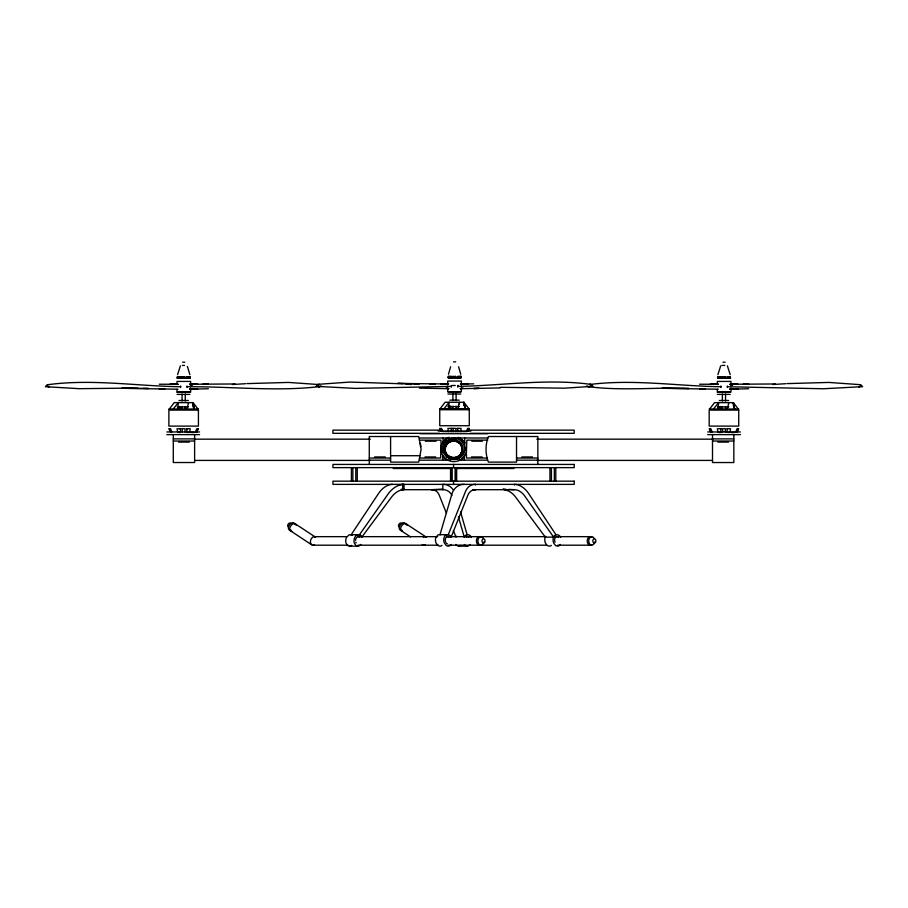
<?xml version="1.0" encoding="UTF-8"?>
<svg xmlns="http://www.w3.org/2000/svg" width="908" height="908" viewBox="0 0 908 908"><rect width="100%" height="100%" fill="white"/><g stroke="black" fill="none" stroke-linecap="round" stroke-linejoin="round"><path stroke-width="1.36" d="M180.647 387.523L180.647 385.968M187.048 387.523L187.048 385.968M451.333 387.16L451.333 385.605M457.734 387.16L457.734 385.605M720.952 387.523L720.952 385.968M727.353 387.523L727.353 385.968M182.633 378.216L182.633 376.786L181.566 376.786L181.555 378.216L182.633 376.786M453.489 377.853L453.501 376.423L452.422 376.423L452.411 377.853L453.501 376.423M722.938 378.216L722.938 376.786L721.871 376.786L721.86 378.216L722.938 376.786M180.544 378.216L180.567 376.786L177.764 376.786L177.73 378.216L178.229 376.786L178.206 378.216L178.865 376.786L178.842 378.216L179.659 376.786L179.625 378.216L180.567 376.786M451.401 377.853L451.424 376.423L448.631 376.423L448.586 377.853L449.097 376.423L449.063 377.853L449.732 376.423L449.698 377.853L450.516 376.423L450.493 377.853L451.424 376.423M720.85 378.216L720.861 376.786L718.069 376.786L718.035 378.216L718.534 376.786L718.5 378.216L719.17 376.786L719.147 378.216L719.953 376.786L719.93 378.216L720.861 376.786M121.933 388.204L79.212 388.681L45.423 386.683L47.477 384.867A2.554 0.84 0 0 1 48.476 384.617C92.434 378.829 136.609 386.07 180.647 386.751M451.333 386.377L355.221 388.397L316.098 386.32L318.152 384.493A2.554 0.84 0 0 1 319.151 384.254L349.898 382.064L397.942 383.641M662.238 388.204C637.268 388.715 609.404 389.895 586.046 386.275M185.924 378.216L186.923 376.786L190.101 376.786L190.044 378.216L177.344 378.216L177.378 376.786L177.446 378.216M448.302 377.853L448.246 376.423L448.2 377.853L461.003 377.853L460.958 376.423L457.78 376.423L456.792 377.853M717.74 378.216L717.683 376.786L717.649 378.216L730.441 378.216L730.407 376.786L727.229 376.786L726.23 378.216M184.971 431.958L185.107 428.758L182.19 428.758L182.326 431.958M455.827 431.595L455.975 428.394L447.882 428.394L448.518 431.595M725.276 431.958L725.413 428.758L722.496 428.758L722.632 431.958M178.479 406.478L178.286 409.031L178.762 406.897M449.335 406.114L449.154 408.668L449.619 406.534M718.784 406.478L718.591 409.031L719.057 406.897M177.344 378.216L177.48 376.786M186.673 431.958L186.991 428.758M457.53 431.595L457.859 428.394M726.967 431.958L727.297 428.758M440.913 448.212L441.209 446.01A12.791 12.791 0 0 0 440.823 448.212M445.363 447.122C441.867 459.028 462.354 461.729 462.059 449.324C462.49 437.804 443.41 438.848 445.192 450.232M177.593 374.652L180.386 365.845M448.45 374.289L450.618 366.764M717.899 374.652L720.691 365.845M369.272 464.431L369.272 436.521L418.69 436.521L421.108 449.324L418.69 462.115L390.599 462.115L390.599 436.521M186.923 376.786L186.946 378.216L187.831 376.786L187.854 378.216L188.614 376.786L188.648 378.216L189.25 376.786L189.749 378.216L189.999 376.786L190.135 378.216M727.229 376.786L727.24 378.216L728.137 376.786L728.159 378.216L728.92 376.786L728.942 378.216L729.555 376.786L730.055 378.216L730.304 376.786L730.441 378.216M189.636 431.958L190.283 428.758L186.662 428.758M460.492 431.595L461.139 428.394L457.065 428.394M729.941 431.958L730.588 428.758L726.956 428.758M186.991 409.031L188.546 402.641M457.859 408.668L459.403 402.278L459.403 404.401M727.297 409.031L728.852 402.641M178.32 406.897L177.593 409.031L178.32 402.641L173.212 409.031M449.176 406.534L448.461 408.668L449.176 402.278L444.069 408.668M718.625 406.897L717.899 409.031L718.625 402.641L713.506 409.031M195.47 431.958L196.752 428.758L197.978 428.758L196.582 431.958M450.311 536.424L451.128 537.127L467.892 495.166A15.096 10.34 70.2 0 1 474.634 489.718L475.667 489.696L473.136 489.56M735.775 431.958L737.058 428.758L738.283 428.758L736.887 431.958M196.809 431.958L198.421 428.758M737.114 431.958L738.726 428.758M545.753 536.253L545.163 537.457A5.766 4.063 82.9 0 0 545.526 543.245L547.172 545.367A5.936 4.188 82.9 0 0 551.338 545.367M537.854 464.431L537.854 436.521L488.436 436.521C485.235 444.67 485.235 453.966 488.436 462.115L516.527 462.115L516.527 436.521M456.531 536.253L455.998 537.127L453.364 530.544M458.415 516.811L464.294 537.127C465.498 533.779 470.503 533.859 471.297 537.457M392.676 484.373A21.315 14.607 -70.2 0 0 378.863 492.999L351.169 534.733L359.466 534.733L388.749 493.089A25.276 17.32 -70.2 0 1 402.562 484.441L403.992 484.373L403.992 489.696L402.857 489.764L402.562 484.441M359.466 534.733L361.804 537.127L390.939 497.879A20.135 13.79 -70.2 0 1 402.857 489.752M443.161 442.037L447.167 438.235A12.791 12.791 0 0 0 443.081 441.98M169.319 409.031L174.234 402.641L193.064 402.641L197.978 409.031M440.187 408.668L445.09 402.278L463.931 402.278L468.834 408.668M709.625 409.031L714.539 402.641L733.369 402.641L738.283 409.031M184.846 376.786L183.745 378.216L183.745 376.786L184.846 376.786L184.857 378.216M455.702 376.423L454.602 377.853L454.602 376.423L455.702 376.423L455.714 377.853M725.151 376.786L724.051 378.216L724.051 376.786L725.151 376.786L725.151 378.216M187.048 386.751C231.676 386.422 278.892 391.938 321.954 386.275M500.387 387.307L564.572 388.193L592.981 386.297L590.904 384.493A2.554 0.84 0 0 0 589.905 384.254C545.946 378.466 501.772 385.707 457.734 386.377M727.353 386.751L823.454 388.76L862.6 386.66L860.523 384.867A2.554 0.84 0 0 0 859.524 384.617L828.788 382.427L787.395 383.607M451.106 544.448L450.3 545.367A5.936 4.188 82.9 0 1 446.146 545.367L444.489 543.245A5.766 4.063 82.9 0 1 444.125 537.457C444.931 533.859 449.925 533.779 451.128 537.127M560.44 544.448L559.634 545.367A5.936 4.188 82.9 0 1 555.469 545.367L553.812 543.245A5.766 4.063 82.9 0 1 553.46 537.457C554.334 533.643 559.578 533.927 560.667 537.457M505.938 489.23L503.146 489.071L504.281 489.764A20.135 13.79 70.2 0 1 516.198 497.879L545.322 537.127L553.619 537.127L555.957 534.733L528.263 492.999A21.315 14.607 70.2 0 0 514.45 484.373L514.45 484.997M360.873 544.448L359.954 545.367A5.936 4.188 -82.9 0 1 355.8 545.367L354.404 543.245A5.766 4.063 -82.9 0 1 354.756 537.457C355.777 534.142 360.771 533.518 361.804 537.127M470.208 544.448L469.288 545.367A5.936 4.188 -82.9 0 1 465.123 545.367L464.317 544.448M464.294 537.127L467.132 534.687L460.538 511.953M318.765 387.08L320.467 386.161M589.451 386.717L591.993 385.332M859.07 387.08L861.613 385.696M47.034 385.117L48.476 384.617M317.709 384.754L319.151 384.254M448.666 384.016L397.942 383.437L419.337 383.846L414.014 383.778M589.576 384.515C633.285 378.931 677.175 386.07 720.952 386.751M460.39 384.016L473.726 383.857M189.715 389.18L208.375 388.76M732.688 388.987L730.021 389.18L748.68 388.76M448.666 388.692L419.337 388.113M232.403 384.515L245.762 383.687M772.708 384.515L786.067 383.687M247.101 383.607L288.483 382.427L318.424 384.515M398.272 484.69L403.856 484.373M401.2 489.23L403.992 489.071M442.82 489.071L431.47 489.696L432.492 489.718A15.096 10.34 -70.2 0 1 439.245 495.166L446.498 513.417M460.39 388.692L500.387 387.92M235.104 383.971L189.715 384.254M775.409 383.971L730.021 384.254M143.328 388.363L148.662 388.476L121.933 388.284L177.979 389.214M464.306 484.373L462.966 484.395A24.221 16.594 70.2 0 0 452.15 493.135L439.994 534.687L448.291 534.687L464.907 493.01A20.248 13.87 70.2 0 1 475.622 484.373L475.622 484.997M683.633 388.363L688.968 388.476L662.238 388.284L718.285 389.214M159.32 384.232L177.979 384.254M699.625 384.232L718.285 384.254M121.933 388.284L127.268 388.249M667.573 388.249L662.238 388.284L683.633 388.386M453.557 361.861L455.657 361.861M182.69 362.224L184.789 362.224M722.995 362.224L725.095 362.224M182.372 365.425L184.472 365.425M721.917 365.425L724.777 365.425M451.685 385.491L455.271 385.491M457.768 385.491L458.426 385.491M447.95 391.893L460.742 391.893M177.083 392.256L189.886 392.256M717.388 392.256L730.191 392.256M447.95 394.027L460.742 394.027M177.083 394.39L189.886 394.39M717.388 394.39L730.191 394.39M449.823 400.144L459.198 400.144M178.955 400.507L188.342 400.507M719.261 400.507L728.647 400.507M447.882 406.534L459.403 406.534M177.219 406.897L188.478 406.897M192.882 406.897L193.064 402.641L194.414 409.031M717.513 406.897L728.784 406.897M439.744 408.668L469.277 408.668M168.877 409.031L198.421 409.031M709.182 409.031L738.726 409.031M439.744 428.394L441.356 431.595L440.187 428.394L441.413 428.394L442.684 431.595L466.337 431.595L467.609 428.394L468.834 428.394L467.665 431.595L469.277 428.394M168.877 428.758L170.5 431.958M181.101 428.758L177.015 428.758L177.662 431.958M709.182 428.758L710.794 431.958M721.406 428.758L717.32 428.758L717.967 431.958M442.344 430.131L332.93 430.131L332.93 433.32L439.54 433.32M467.597 430.131L574.208 430.131L574.208 433.32L470.128 433.32M438.144 431.062L470.877 431.062M166.834 431.958L199.578 431.958M707.673 431.958L740.417 431.958M178.774 432.492L180.374 432.492M187.57 432.492L188.819 432.492M191.179 432.492L193.926 432.492M718.841 432.492L721.213 432.492M728.409 432.492L729.056 432.492M731.19 432.492L734.754 432.492M420.029 433.729L487.744 433.729M166.834 434.626L199.578 434.626M707.673 434.626L740.417 434.626M420.029 437.996L487.744 437.996M173.292 438.893L194.618 438.893M712.508 438.893L733.834 438.893M194.562 439.166L370.351 439.166M536.787 439.166L712.576 439.166M420.029 440.13L440.936 440.13L441.356 452.014A12.973 12.973 0 0 0 466.417 452.014L466.848 440.13L487.744 440.13M173.292 441.027L194.618 441.027M425.364 441.197L436.033 441.197M471.751 441.197L482.409 441.197M712.508 441.027L733.834 441.027M178.626 442.094L189.284 442.094M717.842 442.094L728.511 442.094M390.599 455.714L420.279 455.714M374.607 456.962L385.264 456.962M425.046 456.962L435.704 456.962M471.422 456.962L482.091 456.962M521.862 456.962L532.531 456.962M369.272 458.029L390.599 458.029M419.712 458.029L440.607 458.029L441.038 446.146A12.973 12.973 0 0 1 441.81 444.012M487.426 458.029L466.519 458.029L466.235 447.213M516.527 458.029L537.854 458.029M369.272 460.163L390.599 460.163M419.712 460.163L450.05 460.163M458.483 460.163L487.426 460.163M516.527 460.163L537.854 460.163M194.562 460.413L370.351 460.413M536.787 460.413L712.576 460.413M393.243 468.517L450.765 468.517M456.372 468.517L513.883 468.517M401.745 489.696L402.369 489.696M402.471 489.696L442.82 489.696A19.068 13.064 -70.2 0 1 451.946 495.428M473.443 489.696L514.45 489.696A16.162 11.078 70.2 0 1 524.2 495.269L553.619 537.127M314.191 536.662L346.674 536.662M357.968 536.662L437.735 536.662M446.929 536.662L545.05 536.662M556.343 536.662L590.234 536.662M312.851 545.197L348.139 545.197M358.024 545.197L438.473 545.197M448.348 545.197L546.48 545.197M557.773 545.197L590.234 545.197M349.535 546.139L357.831 546.139M458.858 546.139L467.155 546.139M127.268 388.238L137.993 388.284M397.942 383.426L403.277 383.619M508.73 489.378L514.325 489.696M405.978 384.152L411.347 384.504M440.346 534.755L438.189 534.755L435.84 537.457A5.766 4.063 82.9 0 0 436.192 543.245L437.849 545.367A5.936 4.188 82.9 0 0 442.003 545.367M859.524 384.617L860.966 385.117M589.905 384.254L591.346 384.754M587.533 386.161L589.235 387.08M317.074 385.332L319.616 386.717M46.387 385.696L48.93 387.08M352.281 535.334L349.16 534.755L346.47 537.457A5.766 4.063 -82.9 0 0 346.107 543.245L347.503 545.367A5.936 4.188 -82.9 0 0 351.657 545.367M406.466 524.064L426.442 537.241A4.177 2.883 -72.6 0 0 423.434 537.23M401.245 530.76L410.586 536.923M295.633 524.064L315.609 537.241A4.177 2.883 -72.6 0 0 312.59 537.23L311.251 538.796A4.461 3.076 -72.6 0 0 310.581 543.063L311.433 544.618A4.177 2.883 -72.6 0 0 314.452 544.618M290.412 530.76L311.433 544.618M456.02 544.448L456.826 545.367A5.936 4.188 -82.9 0 0 460.992 545.367M443.161 456.599L447.167 460.401A12.791 12.791 0 0 1 443.081 456.656M727.399 365.845L730.191 374.652M187.411 366.48L189.886 374.652M711.021 431.958L709.625 428.758L710.85 428.758L712.133 431.958M170.715 431.958L169.319 428.758L170.545 428.758L171.828 431.958M458.585 366.764L460.753 374.289M448.631 376.423L449.063 377.853M719.987 406.478L720.611 409.031M450.55 406.114L451.163 408.668M179.682 406.478L180.306 409.031M734.72 409.031L733.369 402.641L733.369 405.842M465.282 408.668L463.931 402.278L463.931 405.467M420.336 443.286L420.937 446.657M734.436 409.031L733.369 402.641L734.402 409.031M720.611 428.758L720.941 431.958M451.163 428.394L451.492 431.595M180.306 428.758L180.635 431.958M453.047 428.394L453.194 431.595M730.055 378.216L729.555 376.786M460.958 376.423L461.003 377.853L460.867 376.423L460.617 377.853L460.583 376.423L460.14 377.853L460.106 376.423L459.505 377.853L459.471 376.423L458.71 377.853L458.688 376.423L457.802 377.853L457.78 376.423M189.749 378.216L189.25 376.786M733.834 434.626L733.834 462.535L712.508 462.535L712.508 434.626M730.974 385.412L730.974 381.417L717.331 381.417L717.331 384.084M730.974 388.079L730.974 392.074L717.331 392.074L717.331 389.407M725.549 394.015L725.549 401.041M725.549 406.659L725.549 409.474M722.359 394.015L722.359 401.041M722.359 406.659L722.359 409.474M555.798 467.631L555.798 481.172M554.345 467.631L554.345 481.172M551.417 467.631L551.417 481.172M549.953 467.631L549.953 481.172M464.714 437.996L464.714 448.654A10.828 10.828 0 0 1 453.886 459.482A10.828 10.828 0 0 1 443.07 448.654L443.07 437.996M464.385 454.829L464.385 460.163M461.355 385.049L461.355 381.054L447.701 381.054L447.701 385.049M461.355 387.716L461.355 391.711L447.701 391.711L447.701 387.716M456.576 467.631L456.576 481.172M456.395 467.631L456.395 481.172M456.111 393.641L456.111 400.678M456.111 406.296L456.111 409.111M455.112 467.631L455.112 481.172M453.569 464.431L453.569 467.631M453.569 481.172L453.569 484.373M452.91 393.641L452.91 400.678M452.91 406.296L452.91 409.111M452.184 467.631L452.184 481.172M450.731 467.631L450.731 481.172M450.538 467.631L450.538 481.172M442.82 489.696L442.82 484.373L444.16 484.395A24.221 16.594 -70.2 0 1 453.523 490.286M442.741 449.494L442.741 452.161M442.741 454.829L442.741 460.163M357.253 467.631L357.253 481.172M355.788 467.631L355.788 481.172M352.871 467.631L352.871 481.172M351.407 467.631L351.407 481.172M194.618 434.626L194.618 462.524L173.292 462.524L173.292 434.626M190.669 385.412L190.669 381.417L177.026 381.417L177.026 384.084M190.669 388.079L190.669 392.074L177.026 392.074L177.026 389.407M185.255 394.015L185.255 401.041M185.255 406.659L185.255 409.474M182.054 394.015L182.054 401.041M182.054 406.659L182.054 409.474M294.691 523.78A4.268 2.735 -56.6 0 1 294.907 524.574M291.207 530.238A4.268 2.735 -56.6 0 1 288.835 526.004A4.268 2.735 -56.6 0 1 294.271 523.156M288.279 526.81A2.134 1.362 -56.6 0 1 288.301 523.984A2.134 1.362 -56.6 0 1 290.81 523.576M291.752 531.271A4.268 2.735 -56.6 0 1 291.048 525.482A4.268 2.735 -56.6 0 1 296.269 525.482M480.911 544.618A4.268 3.019 -90 0 1 476.394 540.93A4.268 3.019 -90 0 1 480.911 537.241M483.828 542.031A4.268 3.019 -90 0 1 479.64 544.8A4.268 3.019 -90 0 1 478.437 538.478A4.268 3.019 -90 0 1 483.045 537.911M405.524 523.78A4.268 2.735 -56.6 0 1 405.74 524.574M402.04 530.238A4.268 2.735 -56.6 0 1 399.668 526.004A4.268 2.735 -56.6 0 1 405.104 523.156M399.123 526.81A2.134 1.362 -56.6 0 1 399.134 523.984A2.134 1.362 -56.6 0 1 401.642 523.576M402.584 531.271A4.268 2.735 -56.6 0 1 401.881 525.482A4.268 2.735 -56.6 0 1 407.102 525.482M425.284 544.618A4.177 2.883 -72.6 0 1 422.265 544.618M591.744 544.618A4.268 3.019 -90 0 1 587.226 540.93A4.268 3.019 -90 0 1 591.744 537.241M594.661 542.031A4.268 3.019 -90 0 1 590.472 544.8A4.268 3.019 -90 0 1 589.281 538.478A4.268 3.019 -90 0 1 593.877 537.911M466.394 537.173A3.757 2.645 -82.9 0 1 469.027 537.173M356.152 542.95A3.666 2.576 -82.9 0 1 355.788 542.189M355.55 540.351A3.666 2.576 -82.9 0 1 356.481 537.752A3.757 2.645 -82.9 0 1 359.704 537.173M449.029 537.173A3.757 2.645 82.9 0 0 445.885 537.752A3.666 2.576 82.9 0 0 445.419 541.304M558.363 537.173A3.757 2.645 82.9 0 0 555.219 537.752A3.666 2.576 82.9 0 0 555.072 542.189M446.203 542.95A3.666 2.576 82.9 0 1 445.737 542.189M447.451 543.903A3.757 2.645 82.9 0 1 446.793 543.529M443.115 446.702A10.828 10.828 0 0 1 456.372 439.041M442.332 443.013A12.973 12.973 0 0 1 449.131 437.304M457.995 437.304A12.973 12.973 0 0 1 464.805 443.013M446.77 455.078A9.046 9.046 0 0 1 460.072 443.036M443.286 452.071A10.646 10.646 0 0 1 442.922 449.324M444.353 444.001A10.646 10.646 0 0 1 446.044 441.799M447.565 443.32A8.524 8.501 -90 0 1 459.573 443.32M460.924 445.079A8.365 8.217 -90 0 1 460.924 453.569M459.573 455.328A8.524 8.501 -90 0 1 447.565 455.328M462.615 458.37L459.959 460.401A12.791 12.791 0 0 0 462.615 458.37M192.382 388.624L189.715 389.021L197.706 389.067L189.715 389.055L192.382 388.624M463.057 388.261L460.39 388.658L463.057 388.261M732.688 388.624L730.021 389.021L738.011 389.067L730.021 389.055L732.688 388.624M192.382 384.141L189.715 384.368L197.706 384.175L192.382 384.209M732.688 384.141L730.021 384.368L738.011 384.175L732.688 384.209M177.979 384.3L169.989 384.175L177.979 384.413M718.285 384.3L710.294 384.175L718.285 384.413M479.061 388.386L473.726 388.533L479.061 388.397M445.998 383.778L440.664 383.868L445.998 383.846M435.341 383.857L430.006 383.88L435.341 383.857M469.277 409.735L439.744 409.735L439.744 425.727L469.277 425.727L469.277 409.735M198.421 410.098L168.877 410.098L168.877 426.102L198.421 426.102L198.421 410.098M738.726 410.098L709.182 410.098L709.182 426.102L738.726 426.102L738.726 410.098M574.208 464.431L332.93 464.431L332.93 467.631L574.208 467.631L574.208 464.431M574.208 481.172L332.93 481.172L332.93 484.373L574.208 484.373L574.208 481.172M748.68 384.243L743.346 384.22L748.68 384.243M208.375 384.243L203.04 384.22L208.375 384.243M468.392 383.868L463.057 383.846L468.392 383.868M704.96 388.908L699.625 388.749L704.96 388.908M164.654 388.908L159.32 388.749L164.654 388.908M732.688 384.856L730.021 384.493L732.688 384.856M448.666 388.635L445.998 388.261L448.666 388.658M192.382 384.856L189.715 384.493L192.382 384.856M462.615 440.278L459.959 438.235A12.791 12.791 0 0 1 464.646 442.922L462.615 440.278M464.987 408.668L463.931 402.278L464.953 408.668M194.13 409.031L193.064 402.641L194.096 409.031M484.588 542.439A2.134 1.51 -90 0 0 483.919 538.864A2.134 1.51 -90 0 0 482.069 541.486A2.134 1.51 -90 0 0 484.588 542.439M595.421 542.439A2.134 1.51 -90 0 0 594.751 538.864A2.134 1.51 -90 0 0 592.901 541.486A2.134 1.51 -90 0 0 595.421 542.439M447.111 456.974A10.658 10.658 0 0 0 464.499 450.777A10.658 10.658 0 0 0 450.425 438.814A10.658 10.658 0 0 0 447.111 456.974M448.155 455.748A9.046 9.046 0 0 0 462.921 450.481A9.046 9.046 0 0 0 450.97 440.335A9.046 9.046 0 0 0 448.155 455.748M449.324 456.679A8.49 8.49 0 0 0 462.059 449.324A8.49 8.49 0 0 0 449.324 441.969A8.49 8.49 0 0 0 449.324 456.679"/></g></svg>
